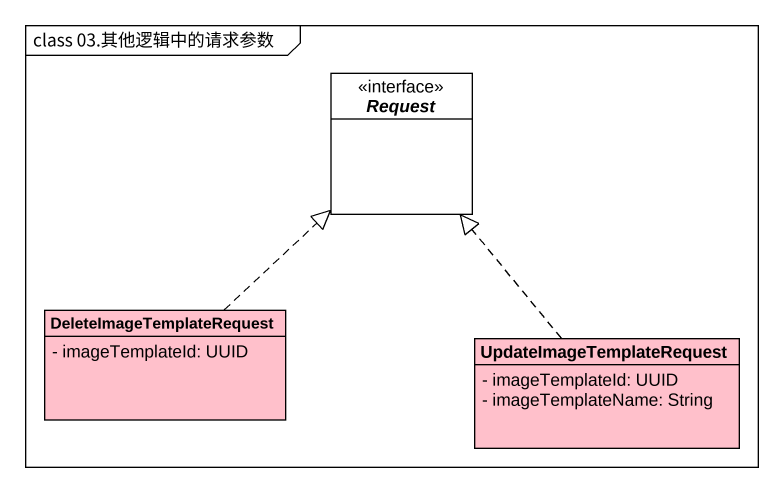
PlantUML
@startuml
mainframe class 03.其他逻辑中的请求参数
hide circle
hide empty members
skinparam classAttributeIconSize 0
interface Request <<interface>> #FFFFFF
class DeleteImageTemplateRequest #FFC0CB {
  - imageTemplateId: UUID
}
class UpdateImageTemplateRequest #FFC0CB {
  - imageTemplateId: UUID
  - imageTemplateName: String
}
DeleteImageTemplateRequest .up.|> Request
UpdateImageTemplateRequest .up.|> Request
@enduml
